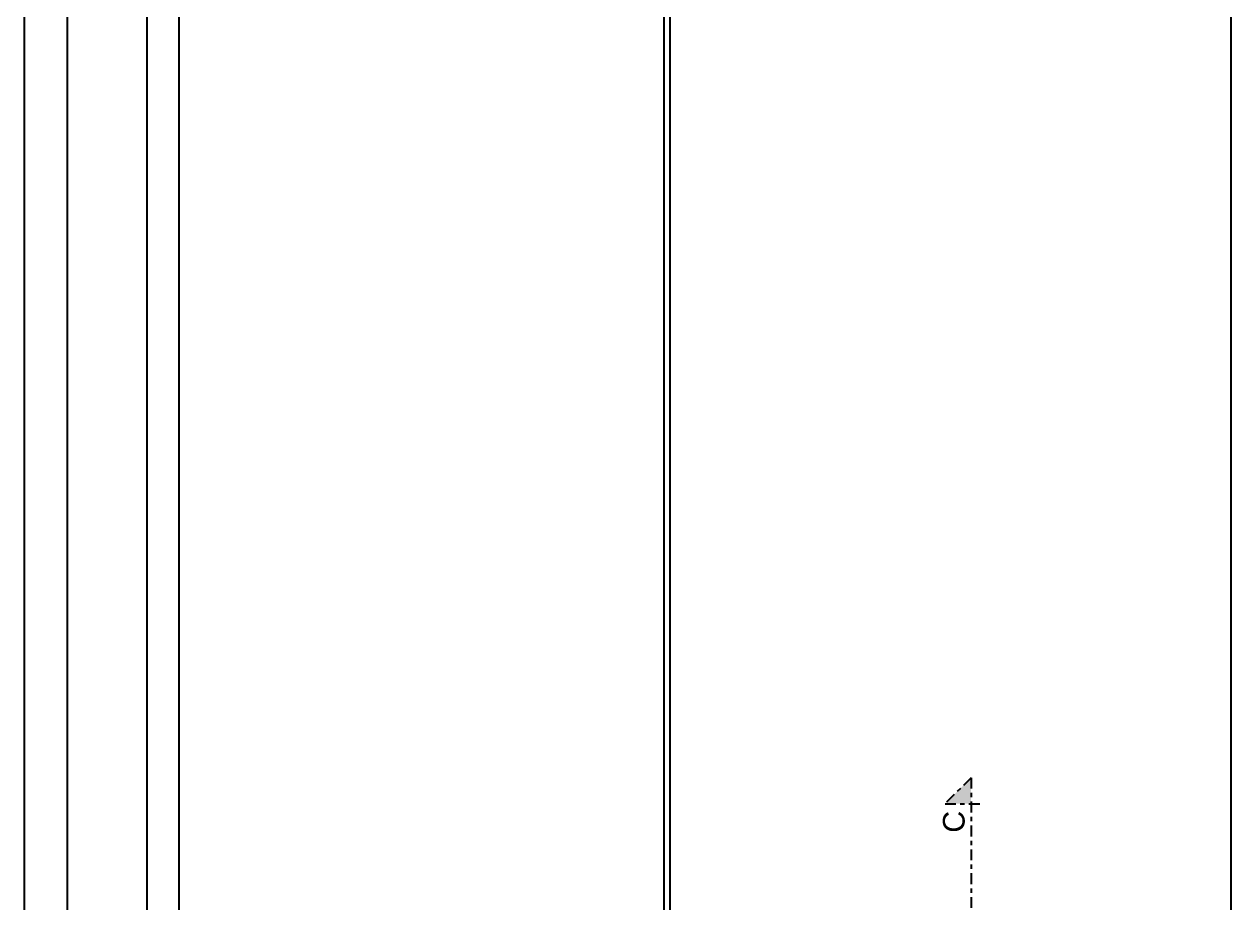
# Model space of a CAD drawing. Header units: millimetres. Extents: x 400408 to 401334, y 4543945 to 4544229.
# Drawn here: x 400619.17 to 400647, y 4544138.21 to 4544158.46 of the extents above; entities that cross this region are included whole.
import ezdxf

# ---------------------------------------------------------------- set-up
doc = ezdxf.new("R2010")
doc.units = ezdxf.units.MM
doc.linetypes.add('CENTER', pattern=[2, 1.25, -0.25, 0.25, -0.25])
doc.linetypes.add('CONTINU', pattern=[0])
for name, color, linetype in [('kesit tarama prota', 252, 'Continuous'), ('skesit prota', 7, 'Continuous'), ('st_s_ölçü', 4, 'Continuous'), ('tkesit prota', 7, 'Continuous')]:
    doc.layers.add(name, color=color, linetype=linetype)
doc.styles.add('Arial', font='Arial.ttf')

msp = doc.modelspace()

# ---------------------------------------------------------------- hatches: boundary and pattern name
at = {"layer": 'kesit tarama prota'}
h = msp.add_hatch(color=256, dxfattribs=at)
h.dxf.hatch_style = 1
h.paths.add_polyline_path([(400640.407, 4544140.489), (400641.007, 4544141.089), (400641.007, 4544140.489)])

# ---------------------------------------------------------------- linework, layer by layer
at = {"layer": 'skesit prota', "linetype": 'CENTER', "ltscale": 0.2}
for p, q in [((400641.007, 4544141.089), (400640.407, 4544140.489)), ((400640.407, 4544140.489), (400641.307, 4544140.489))]:
    msp.add_line(p, q, dxfattribs=at)
msp.add_lwpolyline([(400641.007, 4544141.089), (400641.007, 4544086.711)], dxfattribs=at)
at = {"layer": 'st_s_ölçü', "color": 4, "linetype": 'CONTINU', "ltscale": 0.1}
for p, q in [((400619.17, 4544194.948), (400619.17, 4544111.928)), ((400622.734, 4544193.947), (400622.734, 4544111.928)), ((400633.92, 4544187.488), (400633.92, 4544111.928)), ((400646.997, 4544174.216), (400646.997, 4544132.528))]:
    msp.add_line(p, q, dxfattribs=at)
at = {"layer": 'st_s_ölçü', "color": 1, "linetype": 'CONTINU', "ltscale": 0.1}
for p, q in [((400620.159, 4544194.948), (400620.159, 4544111.928)), ((400622.001, 4544194.948), (400622.001, 4544111.928)), ((400634.058, 4544187.988), (400634.058, 4544111.928))]:
    msp.add_line(p, q, dxfattribs=at)

# ---------------------------------------------------------------- texts
at = {"layer": 'tkesit prota', "style": 'Arial'}
msp.add_text('C', height=0.5, rotation=90, dxfattribs=at).set_placement((400640.857, 4544139.823))

doc.saveas('drawing.dxf')
